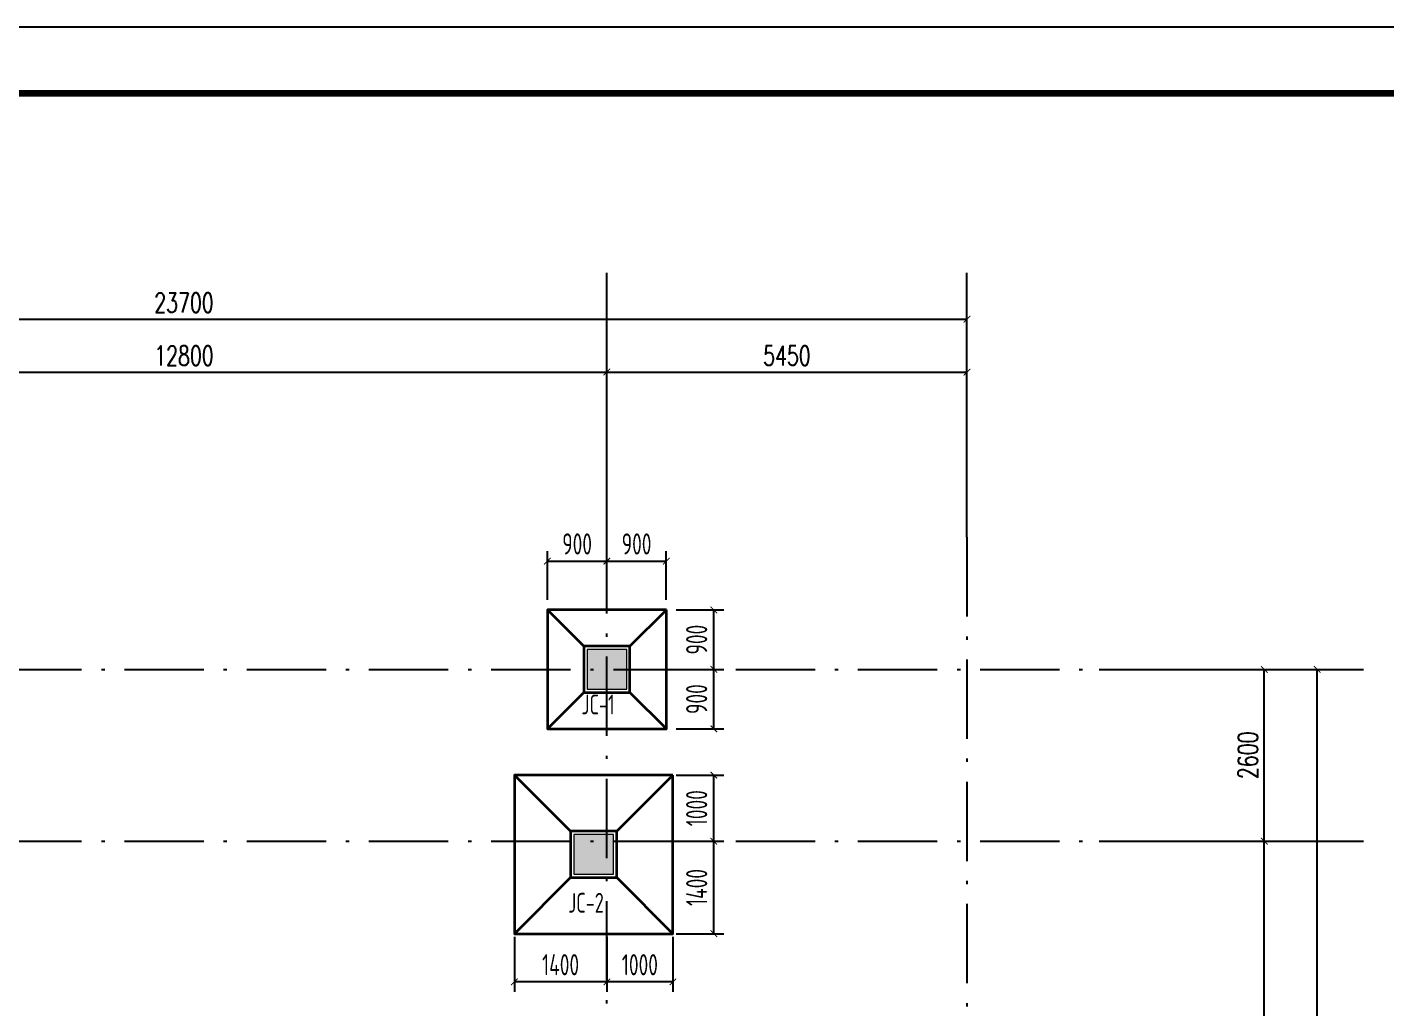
# Model space of a CAD drawing. Extents: x 169490 to 7584583, y -2399407 to 1374371.
# Drawn here: x 3688635 to 3709197, y 748239 to 763081 of the extents above; entities that cross this region are included whole.
import ezdxf
from ezdxf.enums import TextEntityAlignment as Align

# ---------------------------------------------------------------- set-up
doc = ezdxf.new("R2010")
doc.units = 0
doc.header["$LTSCALE"] = 100
doc.linetypes.add('D3轴线点划线', pattern=[18.5, 12, -3, 0.5, -3])
doc.layers.get('0').update_dxf_attribs({"linetype": 'CONTINUOUS'})
doc.layers.get('DEFPOINTS').update_dxf_attribs({"linetype": 'CONTINUOUS'})
for name, color, linetype in [('0P-标字', 7, 'CONTINUOUS'), ('AXIS', 3, 'CONTINUOUS'), ('C-AXIS(轴号)', 3, 'CONTINUOUS'), ('C-DOTE', 8, 'D3轴线点划线'), ('S-COLU-HATCH', 251, 'CONTINUOUS'), ('S-SLAB-DIM', 92, 'CONTINUOUS'), ('图框', 140, 'CONTINUOUS')]:
    doc.layers.add(name, color=color, linetype=linetype)
doc.layers.add('S-COLU-LINE1', color=6, linetype='CONTINUOUS', lineweight=18)
doc.layers.add('独基', color=110, linetype='CONTINUOUS', lineweight=35)
doc.styles.add('_TCH_DIM_T3', font='SIMPLEX.shx', dxfattribs={"width": 0.705882, "bigfont": 'GBCBIG.shx'})
doc.styles.add('TSSD_Dimension', font='Tssdeng.shx', dxfattribs={"width": 0.7, "bigfont": 'tssdchn.shx'})
doc.styles.add('X', font='tssdeng.shx', dxfattribs={"width": 0.7, "bigfont": 'hztxt.shx'})
doc.dimstyles.new('_TCH_ARCH&&100', dxfattribs={"dimtxt": 297.5, "dimasz": 100, "dimexe": 250, "dimexo": 300, "dimgap": 100, "dimtad": 1, "dimdec": 0, "dimzin": 0, "dimdsep": 46, "dimtxsty": '_TCH_DIM_T3', "dimblk": 'ARCHTICK', "dimcen": 0.09, "dimclrt": 7, "dimazin": 2, "dimtfac": 1, "dimtdec": 0, "dimtix": 1, "dimtmove": 2, "dimatfit": 3, "dimfxl": 1, "dimtolj": 1, "dimtzin": 0, "dimarcsym": 0})
doc.dimstyles.new('TSSD_100_100$0', dxfattribs={"dimtxt": 320, "dimasz": 100, "dimexe": 150, "dimexo": 150, "dimgap": 100, "dimtad": 1, "dimdec": 0, "dimzin": 0, "dimdsep": 46, "dimtxsty": 'TSSD_Dimension', "dimblk": 'ARCHTICK', "dimcen": 0, "dimclrt": 7, "dimadec": 1, "dimazin": 0, "dimtfac": 1, "dimtdec": 0, "dimtix": 1, "dimtmove": 2, "dimatfit": 3, "dimldrblk": '_TSDBK', "dimfxl": 1, "dimtolj": 1, "dimtzin": 0, "dimarcsym": 0})

# ---------------------------------------------------------------- blocks, each defined once
blk = doc.blocks.new('_ARCHTICK')
at = {"const_width": 0.15}
blk.add_lwpolyline([(-0.5, -0.5), (0.5, 0.5)], dxfattribs=at)
blk = doc.blocks.new('*D1251')
at = {"layer": 'DEFPOINTS', "color": 0, "ltscale": 10, "transparency": 16777216}
for p in [(3696008, 749462), (3697408, 749462), (3696008, 748632)]:
    blk.add_point(p, dxfattribs=at)
at = {"layer": 'S-SLAB-DIM', "color": 0, "lineweight": -2, "ltscale": 10, "transparency": 16777216}
for p, q in [((3696008, 749312), (3696008, 748482)), ((3697408, 749312), (3697408, 748482)), ((3697408, 748632), (3696008, 748632))]:
    blk.add_line(p, q, dxfattribs=at)
at = {"layer": 'S-SLAB-DIM', "color": 0, "lineweight": -2, "ltscale": 10, "transparency": 16777216, "xscale": 100, "yscale": 100, "zscale": 100, "rotation": 180}
blk.add_blockref('_ARCHTICK', (3696008, 748632), dxfattribs=at)
at = {"layer": 'S-SLAB-DIM', "color": 0, "lineweight": -2, "ltscale": 10, "transparency": 16777216, "xscale": 100, "yscale": 100, "zscale": 100}
blk.add_blockref('_ARCHTICK', (3697408, 748632), dxfattribs=at)
at = {"layer": 'S-SLAB-DIM', "color": 7, "ltscale": 10, "transparency": 16777216, "insert": (3696708, 748892), "char_height": 320, "attachment_point": 5, "style": 'TSSD_Dimension'}
blk.add_mtext('\\A1;1400', dxfattribs=at)
blk = doc.blocks.new('_TSDBK')
blk.add_line((-1, 0), (0, 0))
at = {"const_width": 0.5}
blk.add_lwpolyline([(-0.7, -0.7), (0.7, 0.7)], dxfattribs=at)
blk = doc.blocks.new('*D1252')
at = {"layer": 'DEFPOINTS', "color": 0, "ltscale": 10, "transparency": 16777216}
for p in [(3698308, 750761), (3699027, 750761), (3698308, 749361)]:
    blk.add_point(p, dxfattribs=at)
at = {"layer": 'S-SLAB-DIM', "color": 0, "lineweight": -2, "ltscale": 10, "transparency": 16777216}
for p, q in [((3698458, 750761), (3699177, 750761)), ((3699027, 749361), (3699027, 750761)), ((3698458, 749361), (3699177, 749361))]:
    blk.add_line(p, q, dxfattribs=at)
at = {"layer": 'S-SLAB-DIM', "color": 0, "lineweight": -2, "ltscale": 10, "transparency": 16777216, "xscale": 100, "yscale": 100, "zscale": 100}
for p, rotation in [((3699027, 750761), 90), ((3699027, 749361), 270)]:
    blk.add_blockref('_ARCHTICK', p, dxfattribs=dict(at, rotation=rotation))
at = {"layer": 'S-SLAB-DIM', "color": 7, "ltscale": 10, "transparency": 16777216, "insert": (3698767, 750061), "char_height": 320, "attachment_point": 5, "rotation": 90, "style": 'TSSD_Dimension'}
blk.add_mtext('\\A1;1400', dxfattribs=at)
blk = doc.blocks.new('*D1253')
at = {"layer": 'DEFPOINTS', "color": 0, "ltscale": 10, "transparency": 16777216}
for p in [(3698308, 753362), (3699027, 753362), (3698308, 752462)]:
    blk.add_point(p, dxfattribs=at)
at = {"layer": 'S-SLAB-DIM', "color": 0, "lineweight": -2, "ltscale": 10, "transparency": 16777216}
for p, q in [((3698458, 753362), (3699177, 753362)), ((3699027, 752462), (3699027, 753362)), ((3698458, 752462), (3699177, 752462))]:
    blk.add_line(p, q, dxfattribs=at)
at = {"layer": 'S-SLAB-DIM', "color": 0, "lineweight": -2, "ltscale": 10, "transparency": 16777216, "xscale": 100, "yscale": 100, "zscale": 100}
for p, rotation in [((3699027, 753362), 90), ((3699027, 752462), 270)]:
    blk.add_blockref('_ARCHTICK', p, dxfattribs=dict(at, rotation=rotation))
at = {"layer": 'S-SLAB-DIM', "color": 7, "ltscale": 10, "transparency": 16777216, "insert": (3698767, 752912), "char_height": 320, "attachment_point": 5, "rotation": 90, "style": 'TSSD_Dimension'}
blk.add_mtext('\\A1;900', dxfattribs=at)
blk = doc.blocks.new('*D1254')
at = {"layer": 'DEFPOINTS', "color": 0, "ltscale": 10, "transparency": 16777216}
for p in [(3698308, 754262), (3699027, 754262), (3698308, 753362)]:
    blk.add_point(p, dxfattribs=at)
at = {"layer": 'S-SLAB-DIM', "color": 0, "lineweight": -2, "ltscale": 10, "transparency": 16777216}
for p, q in [((3698458, 754262), (3699177, 754262)), ((3699027, 753362), (3699027, 754262)), ((3698458, 753362), (3699177, 753362))]:
    blk.add_line(p, q, dxfattribs=at)
at = {"layer": 'S-SLAB-DIM', "color": 0, "lineweight": -2, "ltscale": 10, "transparency": 16777216, "xscale": 100, "yscale": 100, "zscale": 100}
for p, rotation in [((3699027, 754262), 90), ((3699027, 753362), 270)]:
    blk.add_blockref('_ARCHTICK', p, dxfattribs=dict(at, rotation=rotation))
at = {"layer": 'S-SLAB-DIM', "color": 7, "ltscale": 10, "transparency": 16777216, "insert": (3698767, 753812), "char_height": 320, "attachment_point": 5, "rotation": 90, "style": 'TSSD_Dimension'}
blk.add_mtext('\\A1;900', dxfattribs=at)
blk = doc.blocks.new('*D1255')
at = {"layer": 'DEFPOINTS', "color": 0, "ltscale": 10, "transparency": 16777216}
for p in [(3698308, 751761), (3699027, 751761), (3698308, 750761)]:
    blk.add_point(p, dxfattribs=at)
at = {"layer": 'S-SLAB-DIM', "color": 0, "lineweight": -2, "ltscale": 10, "transparency": 16777216}
for p, q in [((3698458, 751761), (3699177, 751761)), ((3699027, 750761), (3699027, 751761)), ((3698458, 750761), (3699177, 750761))]:
    blk.add_line(p, q, dxfattribs=at)
at = {"layer": 'S-SLAB-DIM', "color": 0, "lineweight": -2, "ltscale": 10, "transparency": 16777216, "xscale": 100, "yscale": 100, "zscale": 100}
for p, rotation in [((3699027, 751761), 90), ((3699027, 750761), 270)]:
    blk.add_blockref('_ARCHTICK', p, dxfattribs=dict(at, rotation=rotation))
at = {"layer": 'S-SLAB-DIM', "color": 7, "ltscale": 10, "transparency": 16777216, "insert": (3698767, 751261), "char_height": 320, "attachment_point": 5, "rotation": 90, "style": 'TSSD_Dimension'}
blk.add_mtext('\\A1;1000', dxfattribs=at)
blk = doc.blocks.new('*D1256')
at = {"layer": 'DEFPOINTS', "color": 0, "ltscale": 10, "transparency": 16777216}
for p in [(3697408, 749462), (3698408, 749462), (3697408, 748632)]:
    blk.add_point(p, dxfattribs=at)
at = {"layer": 'S-SLAB-DIM', "color": 0, "lineweight": -2, "ltscale": 10, "transparency": 16777216}
for p, q in [((3697408, 749312), (3697408, 748482)), ((3698408, 749312), (3698408, 748482)), ((3698408, 748632), (3697408, 748632))]:
    blk.add_line(p, q, dxfattribs=at)
at = {"layer": 'S-SLAB-DIM', "color": 0, "lineweight": -2, "ltscale": 10, "transparency": 16777216, "xscale": 100, "yscale": 100, "zscale": 100, "rotation": 180}
blk.add_blockref('_ARCHTICK', (3697408, 748632), dxfattribs=at)
at = {"layer": 'S-SLAB-DIM', "color": 0, "lineweight": -2, "ltscale": 10, "transparency": 16777216, "xscale": 100, "yscale": 100, "zscale": 100}
blk.add_blockref('_ARCHTICK', (3698408, 748632), dxfattribs=at)
at = {"layer": 'S-SLAB-DIM', "color": 7, "ltscale": 10, "transparency": 16777216, "insert": (3697908, 748892), "char_height": 320, "attachment_point": 5, "style": 'TSSD_Dimension'}
blk.add_mtext('\\A1;1000', dxfattribs=at)
blk = doc.blocks.new('*D1257')
at = {"layer": 'DEFPOINTS', "color": 0, "ltscale": 10, "transparency": 16777216}
for p in [(3697408, 755000), (3696508, 754262), (3697408, 754262)]:
    blk.add_point(p, dxfattribs=at)
at = {"layer": 'S-SLAB-DIM', "color": 0, "lineweight": -2, "ltscale": 10, "transparency": 16777216}
for p, q in [((3696508, 754412), (3696508, 755150)), ((3697408, 754412), (3697408, 755150)), ((3696508, 755000), (3697408, 755000))]:
    blk.add_line(p, q, dxfattribs=at)
at = {"layer": 'S-SLAB-DIM', "color": 0, "lineweight": -2, "ltscale": 10, "transparency": 16777216, "xscale": 100, "yscale": 100, "zscale": 100, "rotation": 180}
blk.add_blockref('_ARCHTICK', (3696508, 755000), dxfattribs=at)
at = {"layer": 'S-SLAB-DIM', "color": 0, "lineweight": -2, "ltscale": 10, "transparency": 16777216, "xscale": 100, "yscale": 100, "zscale": 100}
blk.add_blockref('_ARCHTICK', (3697408, 755000), dxfattribs=at)
at = {"layer": 'S-SLAB-DIM', "color": 7, "ltscale": 10, "transparency": 16777216, "insert": (3696958, 755260), "char_height": 320, "attachment_point": 5, "style": 'TSSD_Dimension'}
blk.add_mtext('\\A1;900', dxfattribs=at)
blk = doc.blocks.new('*D1258')
at = {"layer": 'DEFPOINTS', "color": 0, "ltscale": 10, "transparency": 16777216}
for p in [(3698308, 755000), (3697408, 754262), (3698308, 754262)]:
    blk.add_point(p, dxfattribs=at)
at = {"layer": 'S-SLAB-DIM', "color": 0, "lineweight": -2, "ltscale": 10, "transparency": 16777216}
for p, q in [((3697408, 754412), (3697408, 755150)), ((3698308, 754412), (3698308, 755150)), ((3697408, 755000), (3698308, 755000))]:
    blk.add_line(p, q, dxfattribs=at)
at = {"layer": 'S-SLAB-DIM', "color": 0, "lineweight": -2, "ltscale": 10, "transparency": 16777216, "xscale": 100, "yscale": 100, "zscale": 100, "rotation": 180}
blk.add_blockref('_ARCHTICK', (3697408, 755000), dxfattribs=at)
at = {"layer": 'S-SLAB-DIM', "color": 0, "lineweight": -2, "ltscale": 10, "transparency": 16777216, "xscale": 100, "yscale": 100, "zscale": 100}
blk.add_blockref('_ARCHTICK', (3698308, 755000), dxfattribs=at)
at = {"layer": 'S-SLAB-DIM', "color": 7, "ltscale": 10, "transparency": 16777216, "insert": (3697858, 755260), "char_height": 320, "attachment_point": 5, "style": 'TSSD_Dimension'}
blk.add_mtext('\\A1;900', dxfattribs=at)
blk = doc.blocks.new('*D3987')
at = {"layer": 'AXIS', "color": 0, "lineweight": -2, "transparency": 16777216}
for p, q in [((3705158, 693553), (3708408, 693553)), ((3708158, 680353), (3708158, 693553)), ((3705158, 680353), (3708408, 680353))]:
    blk.add_line(p, q, dxfattribs=at)
at = {"layer": 'DEFPOINTS', "color": 0, "transparency": 16777216}
for p in [(3704858, 693553), (3708158, 693553), (3704858, 680353)]:
    blk.add_point(p, dxfattribs=at)
at = {"layer": 'AXIS', "color": 0, "lineweight": -2, "transparency": 16777216, "xscale": 100, "yscale": 100, "zscale": 100}
for p, rotation in [((3708158, 693553), 90), ((3708158, 680353), 270)]:
    blk.add_blockref('_ARCHTICK', p, dxfattribs=dict(at, rotation=rotation))
at = {"layer": 'AXIS', "color": 7, "transparency": 16777216, "insert": (3707909, 686953), "char_height": 297.5, "attachment_point": 5, "rotation": 90, "style": '_TCH_DIM_T3'}
blk.add_mtext('\\A1;13200', dxfattribs=at)
blk = doc.blocks.new('*D3988')
at = {"layer": 'AXIS', "color": 0, "lineweight": -2, "transparency": 16777216}
for p, q in [((3705158, 693553), (3707608, 693553)), ((3707358, 690953), (3707358, 693553)), ((3705158, 690953), (3707608, 690953))]:
    blk.add_line(p, q, dxfattribs=at)
at = {"layer": 'DEFPOINTS', "color": 0, "transparency": 16777216}
for p in [(3704858, 693553), (3707358, 693553), (3704858, 690953)]:
    blk.add_point(p, dxfattribs=at)
at = {"layer": 'AXIS', "color": 0, "lineweight": -2, "transparency": 16777216, "xscale": 100, "yscale": 100, "zscale": 100}
for p, rotation in [((3707358, 693553), 90), ((3707358, 690953), 270)]:
    blk.add_blockref('_ARCHTICK', p, dxfattribs=dict(at, rotation=rotation))
at = {"layer": 'AXIS', "color": 7, "transparency": 16777216, "insert": (3707109, 692253), "char_height": 297.5, "attachment_point": 5, "rotation": 90, "style": '_TCH_DIM_T3'}
blk.add_mtext('\\A1;2600', dxfattribs=at)
blk = doc.blocks.new('*D3989')
at = {"layer": 'AXIS', "color": 0, "lineweight": -2, "transparency": 16777216}
for p, q in [((3705158, 690953), (3707608, 690953)), ((3707358, 682953), (3707358, 690953)), ((3705158, 682953), (3707608, 682953))]:
    blk.add_line(p, q, dxfattribs=at)
at = {"layer": 'DEFPOINTS', "color": 0, "transparency": 16777216}
for p in [(3704858, 690953), (3707358, 690953), (3704858, 682953)]:
    blk.add_point(p, dxfattribs=at)
at = {"layer": 'AXIS', "color": 0, "lineweight": -2, "transparency": 16777216, "xscale": 100, "yscale": 100, "zscale": 100}
for p, rotation in [((3707358, 690953), 90), ((3707358, 682953), 270)]:
    blk.add_blockref('_ARCHTICK', p, dxfattribs=dict(at, rotation=rotation))
at = {"layer": 'AXIS', "color": 7, "transparency": 16777216, "insert": (3707109, 686953), "char_height": 297.5, "attachment_point": 5, "rotation": 90, "style": '_TCH_DIM_T3'}
blk.add_mtext('\\A1;8000', dxfattribs=at)
blk = doc.blocks.new('*D3999')
at = {"layer": 'AXIS', "color": 0, "lineweight": -2, "transparency": 16777216}
for p, q in [((3679158, 695853), (3679158, 699103)), ((3702858, 695853), (3702858, 699103)), ((3679158, 698853), (3702858, 698853))]:
    blk.add_line(p, q, dxfattribs=at)
at = {"layer": 'DEFPOINTS', "color": 0, "transparency": 16777216}
for p in [(3702858, 698853), (3679158, 695553), (3702858, 695553)]:
    blk.add_point(p, dxfattribs=at)
at = {"layer": 'AXIS', "color": 0, "lineweight": -2, "transparency": 16777216, "xscale": 100, "yscale": 100, "zscale": 100, "rotation": 180}
blk.add_blockref('_ARCHTICK', (3679158, 698853), dxfattribs=at)
at = {"layer": 'AXIS', "color": 0, "lineweight": -2, "transparency": 16777216, "xscale": 100, "yscale": 100, "zscale": 100}
blk.add_blockref('_ARCHTICK', (3702858, 698853), dxfattribs=at)
at = {"layer": 'AXIS', "color": 7, "transparency": 16777216, "insert": (3691008, 699102), "char_height": 297.5, "attachment_point": 5, "style": '_TCH_DIM_T3'}
blk.add_mtext('\\A1;23700', dxfattribs=at)
blk = doc.blocks.new('*D4000')
at = {"layer": 'AXIS', "color": 0, "lineweight": -2, "transparency": 16777216}
for p, q in [((3697408, 695853), (3697408, 698303)), ((3702858, 695853), (3702858, 698303)), ((3697408, 698053), (3702858, 698053))]:
    blk.add_line(p, q, dxfattribs=at)
at = {"layer": 'DEFPOINTS', "color": 0, "transparency": 16777216}
for p in [(3702858, 698053), (3697408, 695553), (3702858, 695553)]:
    blk.add_point(p, dxfattribs=at)
at = {"layer": 'AXIS', "color": 0, "lineweight": -2, "transparency": 16777216, "xscale": 100, "yscale": 100, "zscale": 100, "rotation": 180}
blk.add_blockref('_ARCHTICK', (3697408, 698053), dxfattribs=at)
at = {"layer": 'AXIS', "color": 0, "lineweight": -2, "transparency": 16777216, "xscale": 100, "yscale": 100, "zscale": 100}
blk.add_blockref('_ARCHTICK', (3702858, 698053), dxfattribs=at)
at = {"layer": 'AXIS', "color": 7, "transparency": 16777216, "insert": (3700133, 698302), "char_height": 297.5, "attachment_point": 5, "style": '_TCH_DIM_T3'}
blk.add_mtext('\\A1;5450', dxfattribs=at)
blk = doc.blocks.new('*D4001')
at = {"layer": 'AXIS', "color": 0, "lineweight": -2, "transparency": 16777216}
for p, q in [((3684608, 695853), (3684608, 698303)), ((3697408, 695853), (3697408, 698303)), ((3684608, 698053), (3697408, 698053))]:
    blk.add_line(p, q, dxfattribs=at)
at = {"layer": 'DEFPOINTS', "color": 0, "transparency": 16777216}
for p in [(3697408, 698053), (3684608, 695553), (3697408, 695553)]:
    blk.add_point(p, dxfattribs=at)
at = {"layer": 'AXIS', "color": 0, "lineweight": -2, "transparency": 16777216, "xscale": 100, "yscale": 100, "zscale": 100, "rotation": 180}
blk.add_blockref('_ARCHTICK', (3684608, 698053), dxfattribs=at)
at = {"layer": 'AXIS', "color": 0, "lineweight": -2, "transparency": 16777216, "xscale": 100, "yscale": 100, "zscale": 100}
blk.add_blockref('_ARCHTICK', (3697408, 698053), dxfattribs=at)
at = {"layer": 'AXIS', "color": 7, "transparency": 16777216, "insert": (3691008, 698302), "char_height": 297.5, "attachment_point": 5, "style": '_TCH_DIM_T3'}
blk.add_mtext('\\A1;12800', dxfattribs=at)
blk = doc.blocks.new('BW-31907664', base_point=(3672358.1, 674797.3, 0))
at = {"layer": 'C-AXIS(轴号)'}
for p, q in [((3697408.1, 695552.9), (3697408.1, 699552.9)), ((3702858.1, 695552.9), (3702858.1, 699552.9)), ((3704858.1, 693552.9), (3708858.1, 693552.9)), ((3704858.1, 690952.9), (3708858.1, 690952.9))]:
    blk.add_line(p, q, dxfattribs=at)
at = {"layer": 'C-DOTE'}
for p, q in [((3697408.1, 679597.3), (3697408.1, 695552.9)), ((3702858.1, 695552.9), (3702858.1, 679597.3)), ((3677158.1, 693552.9), (3704858.1, 693552.9)), ((3677158.1, 690952.9), (3704858.1, 690952.9))]:
    blk.add_line(p, q, dxfattribs=at)
at = {"layer": 'AXIS'}
for p1, p2, distance, picture, middle in [((3679158.1, 695552.9), (3702858.1, 695552.9), 3300, '*D3999', (3691008.1, 699101.7)), ((3684608.1, 695552.9), (3697408.1, 695552.9), 2500, '*D4001', (3691008.1, 698301.7)), ((3697408.1, 695552.9), (3702858.1, 695552.9), 2500, '*D4000', (3700133.1, 698301.7)), ((3704858.1071, 680353.3554), (3704858.1071, 693552.9175), -3300, '*D3987', (3707909.3571, 686953.1364)), ((3704858.1, 690952.9), (3704858.1, 693552.9), -2500, '*D3988', (3707109.4, 692252.9)), ((3704858.1071, 682953.3554), (3704858.1071, 690952.9175), -2500, '*D3989', (3707109.3571, 686953.1364))]:
    dim = blk.add_aligned_dim(p1=p1, p2=p2, distance=distance, dimstyle='_TCH_ARCH&&100', dxfattribs=at)
    dim.commit()
    dim.dimension.update_dxf_attribs({"geometry": picture, "text_midpoint": middle})

msp = doc.modelspace()

# ---------------------------------------------------------------- hatches: boundary and pattern name
at = {"layer": 'S-COLU-HATCH', "ltscale": 10}
h = msp.add_hatch(color=256, dxfattribs=at)
h.dxf.hatch_style = 1
h.paths.add_polyline_path([(3697708.1, 753662.3), (3697108.1, 753662.3), (3697108.1, 753062.3), (3697708.1, 753062.3)])
h = msp.add_hatch(color=256, dxfattribs=at)
h.dxf.hatch_style = 1
h.paths.add_polyline_path([(3697508.1, 750861.3), (3696908.1, 750861.3), (3696908.1, 750261.3), (3697508.1, 750261.3)])

# ---------------------------------------------------------------- linework, layer by layer
at = {"layer": 'C-DOTE'}
for p, q in [((3697408.1, 739405.6), (3697408.1, 755361.3)), ((3702858.1, 755361.3), (3702858.1, 739405.6)), ((3677158.1, 753361.3), (3704858.1, 753361.3)), ((3677158.1, 750761.3), (3704858.1, 750761.3))]:
    msp.add_line(p, q, dxfattribs=at)
at = {"layer": 'S-COLU-LINE1'}
for points in [[(3697708.1, 753662.3), (3697108.1, 753662.3), (3697108.1, 753062.3), (3697708.1, 753062.3)], [(3697508.1, 750861.3), (3696908.1, 750861.3), (3696908.1, 750261.3), (3697508.1, 750261.3)]]:
    msp.add_lwpolyline(points, close=True, dxfattribs=at)
at = {"layer": '图框'}
msp.add_lwpolyline([(3663566.7, 721081.4), (3722966.7, 721081.4), (3722966.7, 763081.4), (3663566.7, 763081.4)], close=True, dxfattribs=at)
at = {"layer": '图框', "const_width": 100}
msp.add_lwpolyline([(3666066.7, 722081.4), (3721966.7, 722081.4), (3721966.7, 762081.4), (3666066.7, 762081.4)], close=True, dxfattribs=at)
at = {"layer": '独基'}
for p, q in [((3697058.1, 753712.3), (3696508.1, 754262.3)), ((3697758.1, 753712.3), (3698308.1, 754262.3)), ((3697058.1, 753012.3), (3696508.1, 752462.3)), ((3697758.1, 753012.3), (3698308.1, 752462.3)), ((3696858.1, 750911.3), (3696008.1, 751761.3)), ((3697558.1, 750911.3), (3698408.1, 751761.3)), ((3696858.1, 750211.3), (3696008.1, 749361.3)), ((3697558.1, 750211.3), (3698408.1, 749361.3))]:
    msp.add_line(p, q, dxfattribs=at)
for points in [[(3698308.1, 754262.3), (3696508.1, 754262.3), (3696508.1, 752462.3), (3698308.1, 752462.3)], [(3697758.1, 753712.3), (3697058.1, 753712.3), (3697058.1, 753012.3), (3697758.1, 753012.3)], [(3698408.1, 751761.3), (3696008.1, 751761.3), (3696008.1, 749361.3), (3698408.1, 749361.3)], [(3697558.1, 750911.3), (3696858.1, 750911.3), (3696858.1, 750211.3), (3697558.1, 750211.3)]]:
    msp.add_lwpolyline(points, close=True, dxfattribs=at)

# ---------------------------------------------------------------- block references
at = {"layer": 'AXIS'}
msp.add_blockref('BW-31907664', (3672358.1, 734605.6, 0), dxfattribs=at)

# ---------------------------------------------------------------- texts
at = {"layer": '0P-标字', "color": 80, "linetype": 'Continuous', "style": 'X', "width": 0.7}
for s, p in [('JC-1', (3697023.5, 752590.4, 3000)), ('JC-2', (3696823.5, 749589.4, 3000))]:
    msp.add_text(s, height=300, dxfattribs=at).set_placement(p, align=Align.BOTTOM_LEFT)

# ---------------------------------------------------------------- dimensions: what is measured, and where the dimension line sits
at = {"layer": 'S-SLAB-DIM', "ltscale": 10}
for base, p1, p2, angle, picture, middle in [((3697408.1, 754999.8), (3696508.1, 754262.3), (3697408.1, 754262.3), 180, '*D1257', (3696958.1, 755259.8)), ((3698308.1, 754999.8), (3697408.1, 754262.3), (3698308.1, 754262.3), 180, '*D1258', (3697858.1, 755259.8)), ((3699027.2, 754262.3), (3698308.1, 753362.3), (3698308.1, 754262.3), 90, '*D1254', (3698767.2, 753812.3)), ((3699027.2, 753362.3), (3698308.1, 752462.3), (3698308.1, 753362.3), 90, '*D1253', (3698767.2, 752912.3)), ((3699027.2, 751761.3), (3698308.1, 750761.3), (3698308.1, 751761.3), 90, '*D1255', (3698767.2, 751261.3)), ((3699027.2, 750761.3), (3698308.1, 749361.3), (3698308.1, 750761.3), 90, '*D1252', (3698767.2, 750061.3)), ((3696008.1, 748632.2), (3697408.1, 749462.3), (3696008.1, 749462.3), 180, '*D1251', (3696708.1, 748892.2)), ((3697408.1, 748632.2), (3698408.1, 749462.3), (3697408.1, 749462.3), 180, '*D1256', (3697908.1, 748892.2))]:
    dim = msp.add_linear_dim(base=base, p1=p1, p2=p2, angle=angle, dimstyle='TSSD_100_100$0', dxfattribs=at)
    dim.commit()
    dim.dimension.update_dxf_attribs({"geometry": picture, "text_midpoint": middle})

doc.saveas('drawing.dxf')
